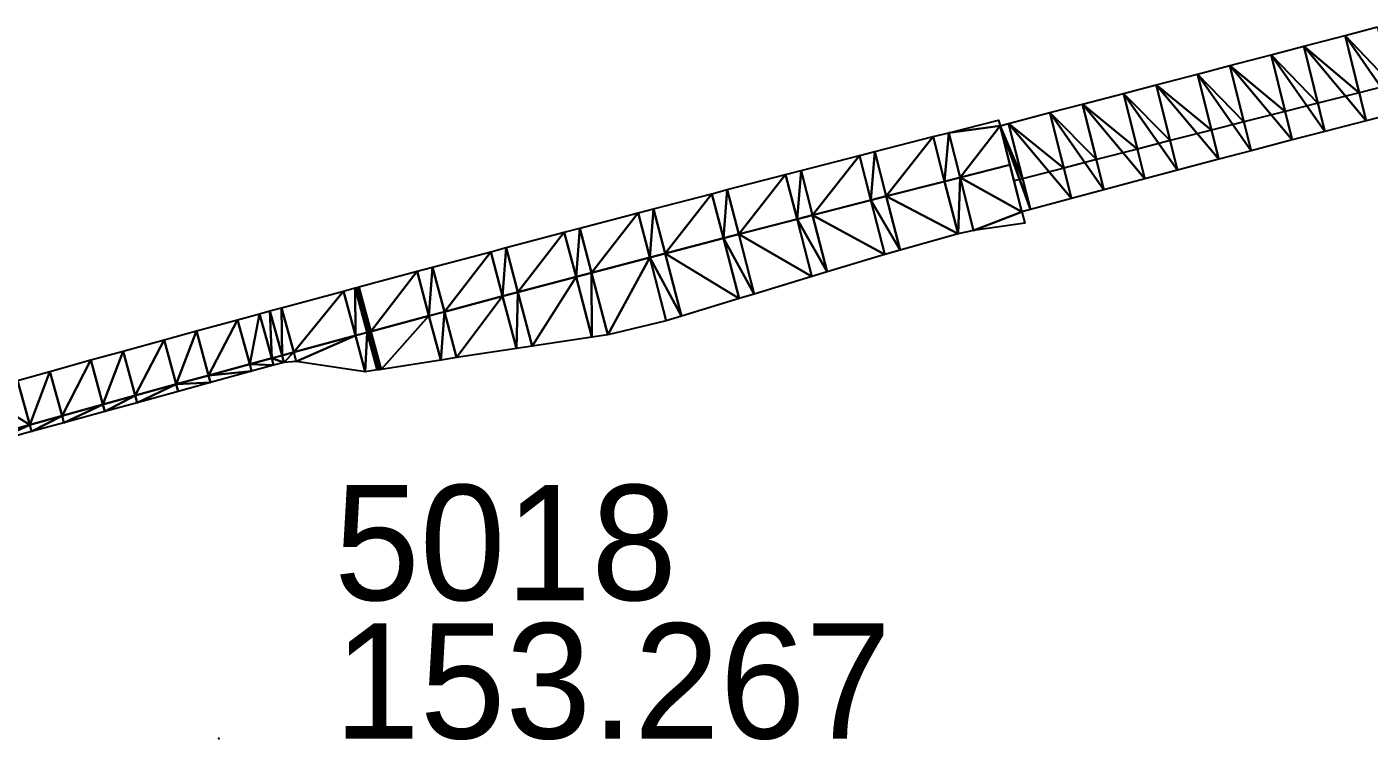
# Model space of a CAD drawing. Header units: metres. Extents: x 1882598 to 1885460, y 3171405 to 3171756.
# Drawn here: x 1883094.76 to 1883112.22, y 3171584.59 to 3171593.87 of the extents above; entities that cross this region are included whole.
import ezdxf

# ---------------------------------------------------------------- set-up
doc = ezdxf.new("R2010")
doc.units = ezdxf.units.M
doc.header["$MEASUREMENT"] = 0
doc.layers.add('pntelev', color=2, linetype='Continuous')
doc.layers.add('pntno', color=3, linetype='Continuous')
doc.layers.add('Triangles surfaces projet', color=7, linetype='Continuous', true_color=0x848484)

msp = doc.modelspace()

# ---------------------------------------------------------------- linework, layer by layer
msp.add_point((1883097.254, 3171584.614, 153.267))
at = {"layer": 'Triangles surfaces projet'}
for points in [[(1883112.334, 3171593.874, 151.741), (1883112.607, 3171592.76, 151.712), (1883111.911, 3171593.763, 151.746), (1883112.334, 3171593.874, 151.741)], [(1883112.334, 3171593.874, 152.091), (1883112.518, 3171593.124, 152.071), (1883111.911, 3171593.763, 152.096), (1883112.334, 3171593.874, 152.091)], [(1883111.373, 3171593.622, 151.752), (1883111.911, 3171593.763, 151.746), (1883112.184, 3171592.651, 151.717), (1883111.373, 3171593.622, 151.752)], [(1883111.911, 3171593.763, 152.096), (1883112.094, 3171593.017, 152.076), (1883111.373, 3171593.622, 152.102), (1883111.911, 3171593.763, 152.096)], [(1883112.184, 3171592.651, 151.717), (1883111.911, 3171593.763, 151.746), (1883112.607, 3171592.76, 151.712), (1883112.184, 3171592.651, 151.717)], [(1883112.518, 3171593.124, 152.071), (1883112.094, 3171593.017, 152.076), (1883111.911, 3171593.763, 152.096), (1883112.518, 3171593.124, 152.071)], [(1883111.224, 3171592.402, 151.728), (1883110.413, 3171593.37, 151.763), (1883110.95, 3171593.511, 151.757), (1883111.224, 3171592.402, 151.728)], [(1883110.95, 3171593.511, 152.107), (1883111.132, 3171592.774, 152.087), (1883110.413, 3171593.37, 152.113), (1883110.95, 3171593.511, 152.107)], [(1883111.647, 3171592.512, 151.723), (1883110.95, 3171593.511, 151.757), (1883111.373, 3171593.622, 151.752), (1883111.647, 3171592.512, 151.723)], [(1883111.373, 3171593.622, 152.102), (1883111.556, 3171592.882, 152.082), (1883110.95, 3171593.511, 152.107), (1883111.373, 3171593.622, 152.102)], [(1883111.224, 3171592.402, 151.728), (1883110.95, 3171593.511, 151.757), (1883111.647, 3171592.512, 151.723), (1883111.224, 3171592.402, 151.728)], [(1883111.556, 3171592.882, 152.082), (1883111.132, 3171592.774, 152.087), (1883110.95, 3171593.511, 152.107), (1883111.556, 3171592.882, 152.082)], [(1883111.647, 3171592.512, 151.723), (1883111.373, 3171593.622, 151.752), (1883112.184, 3171592.651, 151.717), (1883111.647, 3171592.512, 151.723)], [(1883112.094, 3171593.017, 152.076), (1883111.556, 3171592.882, 152.082), (1883111.373, 3171593.622, 152.102), (1883112.094, 3171593.017, 152.076)], [(1883110.413, 3171593.37, 151.763), (1883110.688, 3171592.261, 151.734), (1883109.989, 3171593.26, 151.768), (1883110.413, 3171593.37, 151.763)], [(1883110.413, 3171593.37, 152.113), (1883110.594, 3171592.638, 152.094), (1883109.989, 3171593.26, 152.118), (1883110.413, 3171593.37, 152.113)], [(1883110.413, 3171593.37, 151.763), (1883111.224, 3171592.402, 151.728), (1883110.688, 3171592.261, 151.734), (1883110.413, 3171593.37, 151.763)], [(1883111.132, 3171592.774, 152.087), (1883110.594, 3171592.638, 152.094), (1883110.413, 3171593.37, 152.113), (1883111.132, 3171592.774, 152.087)], [(1883109.73, 3171592.009, 151.745), (1883109.029, 3171593.008, 151.779), (1883109.452, 3171593.119, 151.774), (1883109.73, 3171592.009, 151.745)], [(1883109.452, 3171593.119, 152.124), (1883109.634, 3171592.393, 152.105), (1883109.029, 3171593.008, 152.129), (1883109.452, 3171593.119, 152.124)], [(1883109.452, 3171593.119, 151.774), (1883109.989, 3171593.26, 151.768), (1883110.266, 3171592.15, 151.739), (1883109.452, 3171593.119, 151.774)], [(1883109.989, 3171593.26, 152.118), (1883110.171, 3171592.53, 152.099), (1883109.452, 3171593.119, 152.124), (1883109.989, 3171593.26, 152.118)], [(1883109.73, 3171592.009, 151.745), (1883109.452, 3171593.119, 151.774), (1883110.266, 3171592.15, 151.739), (1883109.73, 3171592.009, 151.745)], [(1883110.171, 3171592.53, 152.099), (1883109.634, 3171592.393, 152.105), (1883109.452, 3171593.119, 152.124), (1883110.171, 3171592.53, 152.099)], [(1883109.989, 3171593.26, 151.768), (1883110.688, 3171592.261, 151.734), (1883110.266, 3171592.15, 151.739), (1883109.989, 3171593.26, 151.768)], [(1883110.594, 3171592.638, 152.094), (1883110.171, 3171592.53, 152.099), (1883109.989, 3171593.26, 152.118), (1883110.594, 3171592.638, 152.094)], [(1883109.029, 3171593.008, 151.779), (1883109.307, 3171591.897, 151.75), (1883108.492, 3171592.867, 151.785), (1883109.029, 3171593.008, 151.779)], [(1883109.029, 3171593.008, 152.129), (1883109.211, 3171592.284, 152.11), (1883108.492, 3171592.867, 152.135), (1883109.029, 3171593.008, 152.129)], [(1883109.307, 3171591.897, 151.75), (1883109.029, 3171593.008, 151.779), (1883109.73, 3171592.009, 151.745), (1883109.307, 3171591.897, 151.75)], [(1883109.634, 3171592.393, 152.105), (1883109.211, 3171592.284, 152.11), (1883109.029, 3171593.008, 152.129), (1883109.634, 3171592.393, 152.105)], [(1883108.492, 3171592.867, 151.785), (1883108.772, 3171591.754, 151.756), (1883108.069, 3171592.757, 151.79), (1883108.492, 3171592.867, 151.785)], [(1883108.492, 3171592.867, 152.135), (1883108.674, 3171592.146, 152.116), (1883108.069, 3171592.757, 152.14), (1883108.492, 3171592.867, 152.135)], [(1883108.772, 3171591.754, 151.756), (1883108.492, 3171592.867, 151.785), (1883109.307, 3171591.897, 151.75), (1883108.772, 3171591.754, 151.756)], [(1883109.211, 3171592.284, 152.11), (1883108.674, 3171592.146, 152.116), (1883108.492, 3171592.867, 152.135), (1883109.211, 3171592.284, 152.11)], [(1883107.421, 3171592.587, 151.798), (1883106.753, 3171592.496, 152.273), (1883107.402, 3171592.661, 152.265), (1883107.421, 3171592.587, 151.798)], [(1883106.753, 3171592.496, 152.273), (1883107.421, 3171592.587, 151.798), (1883106.901, 3171591.915, 152.249), (1883106.753, 3171592.496, 152.273)], [(1883106.901, 3171591.915, 152.249), (1883107.421, 3171592.587, 151.798), (1883107.55, 3171592.079, 152.241), (1883106.901, 3171591.915, 152.249)], [(1883107.421, 3171592.587, 151.798), (1883107.532, 3171592.616, 151.796), (1883107.815, 3171591.498, 151.767), (1883107.421, 3171592.587, 151.798)], [(1883107.714, 3171591.897, 152.127), (1883107.421, 3171592.587, 152.148), (1883107.532, 3171592.616, 152.146), (1883107.714, 3171591.897, 152.127)], [(1883107.704, 3171591.468, 151.768), (1883107.55, 3171592.079, 152.241), (1883107.421, 3171592.587, 151.798), (1883107.704, 3171591.468, 151.768)], [(1883107.421, 3171592.587, 151.798), (1883107.815, 3171591.498, 151.767), (1883107.704, 3171591.468, 151.768), (1883107.421, 3171592.587, 151.798)], [(1883107.603, 3171591.868, 152.129), (1883107.421, 3171592.587, 152.148), (1883107.714, 3171591.897, 152.127), (1883107.603, 3171591.868, 152.129)], [(1883107.532, 3171592.616, 151.796), (1883108.069, 3171592.757, 151.79), (1883108.35, 3171591.642, 151.761), (1883107.532, 3171592.616, 151.796)], [(1883108.069, 3171592.757, 152.14), (1883108.251, 3171592.036, 152.121), (1883107.532, 3171592.616, 152.146), (1883108.069, 3171592.757, 152.14)], [(1883107.815, 3171591.498, 151.767), (1883107.532, 3171592.616, 151.796), (1883108.35, 3171591.642, 151.761), (1883107.815, 3171591.498, 151.767)], [(1883108.251, 3171592.036, 152.121), (1883107.714, 3171591.897, 152.127), (1883107.532, 3171592.616, 152.146), (1883108.251, 3171592.036, 152.121)], [(1883108.35, 3171591.642, 151.761), (1883108.069, 3171592.757, 151.79), (1883108.772, 3171591.754, 151.756), (1883108.35, 3171591.642, 151.761)], [(1883108.674, 3171592.146, 152.116), (1883108.251, 3171592.036, 152.121), (1883108.069, 3171592.757, 152.14), (1883108.674, 3171592.146, 152.116)], [(1883105.792, 3171592.251, 152.284), (1883106.552, 3171592.445, 152.275), (1883105.94, 3171591.67, 152.26), (1883105.792, 3171592.251, 152.284)], [(1883106.552, 3171592.445, 152.275), (1883106.7, 3171591.863, 152.251), (1883105.94, 3171591.67, 152.26), (1883106.552, 3171592.445, 152.275)], [(1883106.7, 3171591.863, 152.251), (1883106.552, 3171592.445, 152.275), (1883106.753, 3171592.496, 152.273), (1883106.7, 3171591.863, 152.251)], [(1883106.7, 3171591.863, 152.251), (1883106.753, 3171592.496, 152.273), (1883106.901, 3171591.915, 152.249), (1883106.7, 3171591.863, 152.251)], [(1883105.792, 3171592.251, 152.284), (1883105.739, 3171591.618, 152.263), (1883105.59, 3171592.199, 152.287), (1883105.792, 3171592.251, 152.284)], [(1883105.739, 3171591.618, 152.263), (1883105.792, 3171592.251, 152.284), (1883105.94, 3171591.67, 152.26), (1883105.739, 3171591.618, 152.263)], [(1883104.98, 3171591.423, 152.272), (1883104.831, 3171592.004, 152.296), (1883105.59, 3171592.199, 152.287), (1883104.98, 3171591.423, 152.272)], [(1883104.98, 3171591.423, 152.272), (1883105.59, 3171592.199, 152.287), (1883105.739, 3171591.618, 152.263), (1883104.98, 3171591.423, 152.272)], [(1883107.704, 3171591.468, 151.768), (1883106.901, 3171591.915, 152.249), (1883107.55, 3171592.079, 152.241), (1883107.704, 3171591.468, 151.768)], [(1883104.021, 3171591.175, 152.284), (1883103.87, 3171591.756, 152.308), (1883104.63, 3171591.952, 152.298), (1883104.021, 3171591.175, 152.284)], [(1883104.021, 3171591.175, 152.284), (1883104.63, 3171591.952, 152.298), (1883104.78, 3171591.371, 152.274), (1883104.021, 3171591.175, 152.284)], [(1883104.831, 3171592.004, 152.296), (1883104.78, 3171591.371, 152.274), (1883104.63, 3171591.952, 152.298), (1883104.831, 3171592.004, 152.296)], [(1883104.78, 3171591.371, 152.274), (1883104.831, 3171592.004, 152.296), (1883104.98, 3171591.423, 152.272), (1883104.78, 3171591.371, 152.274)], [(1883106.7, 3171591.863, 152.251), (1883106.901, 3171591.915, 152.249), (1883106.874, 3171591.181, 151.776), (1883106.7, 3171591.863, 152.251)], [(1883106.874, 3171591.181, 151.776), (1883106.901, 3171591.915, 152.249), (1883107.076, 3171591.225, 151.768), (1883106.874, 3171591.181, 151.776)], [(1883107.704, 3171591.468, 151.768), (1883107.076, 3171591.225, 151.768), (1883106.901, 3171591.915, 152.249), (1883107.704, 3171591.468, 151.768)], [(1883103.669, 3171591.703, 152.31), (1883103.87, 3171591.756, 152.308), (1883103.82, 3171591.123, 152.286), (1883103.669, 3171591.703, 152.31)], [(1883103.87, 3171591.756, 152.308), (1883104.021, 3171591.175, 152.284), (1883103.82, 3171591.123, 152.286), (1883103.87, 3171591.756, 152.308)], [(1883106.874, 3171591.181, 151.776), (1883105.94, 3171591.67, 152.26), (1883106.7, 3171591.863, 152.251), (1883106.874, 3171591.181, 151.776)], [(1883103.062, 3171590.925, 152.296), (1883102.91, 3171591.506, 152.32), (1883103.669, 3171591.703, 152.31), (1883103.062, 3171590.925, 152.296)], [(1883103.062, 3171590.925, 152.296), (1883103.669, 3171591.703, 152.31), (1883103.82, 3171591.123, 152.286), (1883103.062, 3171590.925, 152.296)], [(1883105.921, 3171590.91, 151.77), (1883104.98, 3171591.423, 152.272), (1883105.739, 3171591.618, 152.263), (1883105.921, 3171590.91, 151.77)], [(1883106.12, 3171590.97, 151.773), (1883105.739, 3171591.618, 152.263), (1883105.94, 3171591.67, 152.26), (1883106.12, 3171590.97, 151.773)], [(1883105.921, 3171590.91, 151.77), (1883105.739, 3171591.618, 152.263), (1883106.12, 3171590.97, 151.773), (1883105.921, 3171590.91, 151.77)], [(1883106.12, 3171590.97, 151.773), (1883105.94, 3171591.67, 152.26), (1883106.874, 3171591.181, 151.776), (1883106.12, 3171590.97, 151.773)], [(1883102.71, 3171591.453, 152.322), (1883102.104, 3171590.674, 152.308), (1883101.951, 3171591.254, 152.332), (1883102.71, 3171591.453, 152.322)], [(1883102.104, 3171590.674, 152.308), (1883102.71, 3171591.453, 152.322), (1883102.862, 3171590.873, 152.298), (1883102.104, 3171590.674, 152.308)], [(1883102.71, 3171591.453, 152.322), (1883102.91, 3171591.506, 152.32), (1883102.862, 3171590.873, 152.298), (1883102.71, 3171591.453, 152.322)], [(1883102.862, 3171590.873, 152.298), (1883102.91, 3171591.506, 152.32), (1883103.062, 3171590.925, 152.296), (1883102.862, 3171590.873, 152.298)], [(1883104.78, 3171591.371, 152.274), (1883104.972, 3171590.624, 151.755), (1883104.021, 3171591.175, 152.284), (1883104.78, 3171591.371, 152.274)], [(1883105.171, 3171590.684, 151.759), (1883104.78, 3171591.371, 152.274), (1883104.98, 3171591.423, 152.272), (1883105.171, 3171590.684, 151.759)], [(1883105.171, 3171590.684, 151.759), (1883104.972, 3171590.624, 151.755), (1883104.78, 3171591.371, 152.274), (1883105.171, 3171590.684, 151.759)], [(1883105.921, 3171590.91, 151.77), (1883105.171, 3171590.684, 151.759), (1883104.98, 3171591.423, 152.272), (1883105.921, 3171590.91, 151.77)], [(1883107.076, 3171591.225, 151.768), (1883107.704, 3171591.468, 151.768), (1883107.742, 3171591.319, 151.711), (1883107.076, 3171591.225, 151.768)], [(1883101.75, 3171591.201, 152.334), (1883101.146, 3171590.421, 152.32), (1883100.993, 3171591.001, 152.344), (1883101.75, 3171591.201, 152.334)], [(1883101.903, 3171590.621, 152.31), (1883101.146, 3171590.421, 152.32), (1883101.75, 3171591.201, 152.334), (1883101.903, 3171590.621, 152.31)], [(1883101.951, 3171591.254, 152.332), (1883101.903, 3171590.621, 152.31), (1883101.75, 3171591.201, 152.334), (1883101.951, 3171591.254, 152.332)], [(1883102.104, 3171590.674, 152.308), (1883101.903, 3171590.621, 152.31), (1883101.951, 3171591.254, 152.332), (1883102.104, 3171590.674, 152.308)], [(1883103.82, 3171591.123, 152.286), (1883104.024, 3171590.337, 151.741), (1883103.062, 3171590.925, 152.296), (1883103.82, 3171591.123, 152.286)], [(1883104.223, 3171590.397, 151.744), (1883103.82, 3171591.123, 152.286), (1883104.021, 3171591.175, 152.284), (1883104.223, 3171590.397, 151.744)], [(1883104.024, 3171590.337, 151.741), (1883103.82, 3171591.123, 152.286), (1883104.223, 3171590.397, 151.744), (1883104.024, 3171590.337, 151.741)], [(1883104.021, 3171591.175, 152.284), (1883104.972, 3171590.624, 151.755), (1883104.223, 3171590.397, 151.744), (1883104.021, 3171591.175, 152.284)], [(1883100.189, 3171590.166, 152.332), (1883100.034, 3171590.746, 152.356), (1883100.792, 3171590.948, 152.347), (1883100.189, 3171590.166, 152.332)], [(1883100.946, 3171590.368, 152.323), (1883100.189, 3171590.166, 152.332), (1883100.792, 3171590.948, 152.347), (1883100.946, 3171590.368, 152.323)], [(1883100.792, 3171590.948, 152.347), (1883100.993, 3171591.001, 152.344), (1883100.946, 3171590.368, 152.323), (1883100.792, 3171590.948, 152.347)], [(1883101.146, 3171590.421, 152.32), (1883100.946, 3171590.368, 152.323), (1883100.993, 3171591.001, 152.344), (1883101.146, 3171590.421, 152.32)], [(1883102.104, 3171590.674, 152.308), (1883102.862, 3171590.873, 152.298), (1883102.316, 3171589.867, 151.749), (1883102.104, 3171590.674, 152.308)], [(1883102.316, 3171589.867, 151.749), (1883102.862, 3171590.873, 152.298), (1883103.077, 3171590.05, 151.728), (1883102.316, 3171589.867, 151.749)], [(1883103.062, 3171590.925, 152.296), (1883103.275, 3171590.11, 151.731), (1883102.862, 3171590.873, 152.298), (1883103.062, 3171590.925, 152.296)], [(1883103.077, 3171590.05, 151.728), (1883102.862, 3171590.873, 152.298), (1883103.275, 3171590.11, 151.731), (1883103.077, 3171590.05, 151.728)], [(1883103.275, 3171590.11, 151.731), (1883103.062, 3171590.925, 152.296), (1883104.024, 3171590.337, 151.741), (1883103.275, 3171590.11, 151.731)], [(1883099.834, 3171590.693, 152.359), (1883099.233, 3171589.91, 152.345), (1883099.077, 3171590.49, 152.369), (1883099.834, 3171590.693, 152.359)], [(1883099.233, 3171589.91, 152.345), (1883099.834, 3171590.693, 152.359), (1883099.989, 3171590.113, 152.335), (1883099.233, 3171589.91, 152.345)], [(1883100.034, 3171590.746, 152.356), (1883099.989, 3171590.113, 152.335), (1883099.834, 3171590.693, 152.359), (1883100.034, 3171590.746, 152.356)], [(1883100.034, 3171590.746, 152.356), (1883100.189, 3171590.166, 152.332), (1883099.989, 3171590.113, 152.335), (1883100.034, 3171590.746, 152.356)], [(1883102.104, 3171590.674, 152.308), (1883102.11, 3171589.837, 151.767), (1883101.903, 3171590.621, 152.31), (1883102.104, 3171590.674, 152.308)], [(1883102.316, 3171589.867, 151.749), (1883102.11, 3171589.837, 151.767), (1883102.104, 3171590.674, 152.308), (1883102.316, 3171589.867, 151.749)], [(1883101.146, 3171590.421, 152.32), (1883101.903, 3171590.621, 152.31), (1883101.332, 3171589.72, 151.836), (1883101.146, 3171590.421, 152.32)], [(1883101.332, 3171589.72, 151.836), (1883101.903, 3171590.621, 152.31), (1883102.11, 3171589.837, 151.767), (1883101.332, 3171589.72, 151.836)], [(1883098.229, 3171589.639, 152.358), (1883098.072, 3171590.218, 152.382), (1883098.877, 3171590.436, 152.371), (1883098.229, 3171589.639, 152.358)], [(1883099.033, 3171589.856, 152.347), (1883098.229, 3171589.639, 152.358), (1883098.877, 3171590.436, 152.371), (1883099.033, 3171589.856, 152.347)], [(1883099.029, 3171590.477, 152.369), (1883099.033, 3171589.856, 152.347), (1883098.877, 3171590.436, 152.371), (1883099.029, 3171590.477, 152.369)], [(1883099.185, 3171589.897, 152.345), (1883099.029, 3171590.477, 152.369), (1883099.053, 3171590.483, 152.369), (1883099.185, 3171589.897, 152.345)], [(1883099.185, 3171589.897, 152.345), (1883099.033, 3171589.856, 152.347), (1883099.029, 3171590.477, 152.369), (1883099.185, 3171589.897, 152.345)], [(1883099.077, 3171590.49, 152.369), (1883099.233, 3171589.91, 152.345), (1883099.053, 3171590.483, 152.369), (1883099.077, 3171590.49, 152.369)], [(1883099.053, 3171590.483, 152.369), (1883099.233, 3171589.91, 152.345), (1883099.209, 3171589.904, 152.345), (1883099.053, 3171590.483, 152.369)], [(1883099.209, 3171589.904, 152.345), (1883099.185, 3171589.897, 152.345), (1883099.053, 3171590.483, 152.369), (1883099.209, 3171589.904, 152.345)], [(1883100.348, 3171589.57, 151.92), (1883100.189, 3171590.166, 152.332), (1883100.946, 3171590.368, 152.323), (1883100.348, 3171589.57, 151.92)], [(1883100.348, 3171589.57, 151.92), (1883100.946, 3171590.368, 152.323), (1883101.126, 3171589.689, 151.853), (1883100.348, 3171589.57, 151.92)], [(1883100.946, 3171590.368, 152.323), (1883101.146, 3171590.421, 152.32), (1883101.126, 3171589.689, 151.853), (1883100.946, 3171590.368, 152.323)], [(1883101.126, 3171589.689, 151.853), (1883101.146, 3171590.421, 152.32), (1883101.332, 3171589.72, 151.836), (1883101.126, 3171589.689, 151.853)], [(1883097.656, 3171589.484, 152.365), (1883097.498, 3171590.063, 152.389), (1883097.785, 3171590.141, 152.385), (1883097.656, 3171589.484, 152.365)], [(1883097.785, 3171590.141, 152.385), (1883097.942, 3171589.562, 152.361), (1883097.656, 3171589.484, 152.365), (1883097.785, 3171590.141, 152.385)], [(1883097.942, 3171589.562, 152.361), (1883097.785, 3171590.141, 152.385), (1883097.92, 3171590.177, 152.384), (1883097.942, 3171589.562, 152.361)], [(1883097.92, 3171590.177, 152.384), (1883098.072, 3171590.218, 152.382), (1883098.077, 3171589.598, 152.36), (1883097.92, 3171590.177, 152.384)], [(1883098.077, 3171589.598, 152.36), (1883097.942, 3171589.562, 152.361), (1883097.92, 3171590.177, 152.384), (1883098.077, 3171589.598, 152.36)], [(1883098.229, 3171589.639, 152.358), (1883098.077, 3171589.598, 152.36), (1883098.072, 3171590.218, 152.382), (1883098.229, 3171589.639, 152.358)], [(1883100.189, 3171590.166, 152.332), (1883100.142, 3171589.538, 151.938), (1883099.989, 3171590.113, 152.335), (1883100.189, 3171590.166, 152.332)], [(1883100.142, 3171589.538, 151.938), (1883100.189, 3171590.166, 152.332), (1883100.348, 3171589.57, 151.92), (1883100.142, 3171589.538, 151.938)], [(1883097.498, 3171590.063, 152.389), (1883097.122, 3171589.338, 152.372), (1883096.964, 3171589.917, 152.396), (1883097.498, 3171590.063, 152.389)], [(1883097.122, 3171589.338, 152.372), (1883097.498, 3171590.063, 152.389), (1883097.656, 3171589.484, 152.365), (1883097.122, 3171589.338, 152.372)], [(1883099.365, 3171589.416, 152.004), (1883099.233, 3171589.91, 152.345), (1883099.989, 3171590.113, 152.335), (1883099.365, 3171589.416, 152.004)], [(1883099.365, 3171589.416, 152.004), (1883099.989, 3171590.113, 152.335), (1883100.142, 3171589.538, 151.938), (1883099.365, 3171589.416, 152.004)], [(1883096.167, 3171589.076, 152.385), (1883096.008, 3171589.655, 152.409), (1883096.542, 3171589.802, 152.402), (1883096.167, 3171589.076, 152.385)], [(1883096.701, 3171589.223, 152.378), (1883096.167, 3171589.076, 152.385), (1883096.542, 3171589.802, 152.402), (1883096.701, 3171589.223, 152.378)], [(1883096.542, 3171589.802, 152.402), (1883096.964, 3171589.917, 152.396), (1883096.701, 3171589.223, 152.378), (1883096.542, 3171589.802, 152.402)], [(1883097.122, 3171589.338, 152.372), (1883096.701, 3171589.223, 152.378), (1883096.964, 3171589.917, 152.396), (1883097.122, 3171589.338, 152.372)], [(1883098.262, 3171589.518, 152.274), (1883098.229, 3171589.639, 152.358), (1883099.033, 3171589.856, 152.347), (1883098.262, 3171589.518, 152.274)], [(1883098.262, 3171589.518, 152.274), (1883099.033, 3171589.856, 152.347), (1883099.16, 3171589.384, 152.021), (1883098.262, 3171589.518, 152.274)], [(1883099.185, 3171589.897, 152.345), (1883099.16, 3171589.384, 152.021), (1883099.033, 3171589.856, 152.347), (1883099.185, 3171589.897, 152.345)], [(1883099.185, 3171589.897, 152.345), (1883099.316, 3171589.409, 152.008), (1883099.16, 3171589.384, 152.021), (1883099.185, 3171589.897, 152.345)], [(1883099.316, 3171589.409, 152.008), (1883099.185, 3171589.897, 152.345), (1883099.209, 3171589.904, 152.345), (1883099.316, 3171589.409, 152.008)], [(1883099.341, 3171589.413, 152.006), (1883099.209, 3171589.904, 152.345), (1883099.233, 3171589.91, 152.345), (1883099.341, 3171589.413, 152.006)], [(1883099.316, 3171589.409, 152.008), (1883099.209, 3171589.904, 152.345), (1883099.341, 3171589.413, 152.006), (1883099.316, 3171589.409, 152.008)], [(1883099.365, 3171589.416, 152.004), (1883099.341, 3171589.413, 152.006), (1883099.233, 3171589.91, 152.345), (1883099.365, 3171589.416, 152.004)], [(1883095.587, 3171589.539, 152.415), (1883096.008, 3171589.655, 152.409), (1883095.747, 3171588.96, 152.391), (1883095.587, 3171589.539, 152.415)], [(1883096.167, 3171589.076, 152.385), (1883095.747, 3171588.96, 152.391), (1883096.008, 3171589.655, 152.409), (1883096.167, 3171589.076, 152.385)], [(1883098.077, 3171589.598, 152.36), (1883098.229, 3171589.639, 152.358), (1883098.101, 3171589.507, 152.297), (1883098.077, 3171589.598, 152.36)], [(1883098.229, 3171589.639, 152.358), (1883098.262, 3171589.518, 152.274), (1883098.101, 3171589.507, 152.297), (1883098.229, 3171589.639, 152.358)], [(1883095.214, 3171588.813, 152.398), (1883095.053, 3171589.391, 152.422), (1883095.587, 3171589.539, 152.415), (1883095.214, 3171588.813, 152.398)], [(1883095.214, 3171588.813, 152.398), (1883095.587, 3171589.539, 152.415), (1883095.747, 3171588.96, 152.391), (1883095.214, 3171588.813, 152.398)], [(1883097.122, 3171589.338, 152.372), (1883097.656, 3171589.484, 152.365), (1883097.681, 3171589.392, 152.302), (1883097.122, 3171589.338, 152.372)], [(1883097.942, 3171589.562, 152.361), (1883097.967, 3171589.471, 152.299), (1883097.656, 3171589.484, 152.365), (1883097.942, 3171589.562, 152.361)], [(1883097.681, 3171589.392, 152.302), (1883097.656, 3171589.484, 152.365), (1883097.967, 3171589.471, 152.299), (1883097.681, 3171589.392, 152.302)], [(1883098.101, 3171589.507, 152.297), (1883097.942, 3171589.562, 152.361), (1883098.077, 3171589.598, 152.36), (1883098.101, 3171589.507, 152.297)], [(1883098.101, 3171589.507, 152.297), (1883097.967, 3171589.471, 152.299), (1883097.942, 3171589.562, 152.361), (1883098.101, 3171589.507, 152.297)], [(1883094.099, 3171589.125, 152.434), (1883094.633, 3171589.274, 152.427), (1883094.793, 3171588.696, 152.403), (1883094.099, 3171589.125, 152.434)], [(1883095.053, 3171589.391, 152.422), (1883094.793, 3171588.696, 152.403), (1883094.633, 3171589.274, 152.427), (1883095.053, 3171589.391, 152.422)], [(1883094.793, 3171588.696, 152.403), (1883095.053, 3171589.391, 152.422), (1883095.214, 3171588.813, 152.398), (1883094.793, 3171588.696, 152.403)], [(1883097.122, 3171589.338, 152.372), (1883097.147, 3171589.245, 152.308), (1883096.701, 3171589.223, 152.378), (1883097.122, 3171589.338, 152.372)], [(1883097.147, 3171589.245, 152.308), (1883097.122, 3171589.338, 152.372), (1883097.681, 3171589.392, 152.302), (1883097.147, 3171589.245, 152.308)], [(1883094.26, 3171588.547, 152.41), (1883094.099, 3171589.125, 152.434), (1883094.793, 3171588.696, 152.403), (1883094.26, 3171588.547, 152.41)], [(1883096.193, 3171588.983, 152.321), (1883096.167, 3171589.076, 152.385), (1883096.701, 3171589.223, 152.378), (1883096.193, 3171588.983, 152.321)], [(1883096.727, 3171589.129, 152.313), (1883096.193, 3171588.983, 152.321), (1883096.701, 3171589.223, 152.378), (1883096.727, 3171589.129, 152.313)], [(1883096.701, 3171589.223, 152.378), (1883097.147, 3171589.245, 152.308), (1883096.727, 3171589.129, 152.313), (1883096.701, 3171589.223, 152.378)], [(1883095.239, 3171588.723, 152.335), (1883095.214, 3171588.813, 152.398), (1883095.747, 3171588.96, 152.391), (1883095.239, 3171588.723, 152.335)], [(1883095.747, 3171588.96, 152.391), (1883095.772, 3171588.869, 152.327), (1883095.239, 3171588.723, 152.335), (1883095.747, 3171588.96, 152.391)], [(1883095.747, 3171588.96, 152.391), (1883096.167, 3171589.076, 152.385), (1883095.772, 3171588.869, 152.327), (1883095.747, 3171588.96, 152.391)], [(1883096.167, 3171589.076, 152.385), (1883096.193, 3171588.983, 152.321), (1883095.772, 3171588.869, 152.327), (1883096.167, 3171589.076, 152.385)], [(1883094.818, 3171588.607, 152.342), (1883094.793, 3171588.696, 152.403), (1883095.214, 3171588.813, 152.398), (1883094.818, 3171588.607, 152.342)], [(1883095.214, 3171588.813, 152.398), (1883095.239, 3171588.723, 152.335), (1883094.818, 3171588.607, 152.342), (1883095.214, 3171588.813, 152.398)], [(1883094.793, 3171588.696, 152.403), (1883094.285, 3171588.46, 152.35), (1883094.26, 3171588.547, 152.41), (1883094.793, 3171588.696, 152.403)], [(1883094.818, 3171588.607, 152.342), (1883094.285, 3171588.46, 152.35), (1883094.793, 3171588.696, 152.403), (1883094.818, 3171588.607, 152.342)]]:
    msp.add_3dface(points, dxfattribs=at)

# ---------------------------------------------------------------- texts
at = {"layer": 'pntelev'}
msp.add_text('153.267', height=1.5, dxfattribs=at).set_placement((1883098.754, 3171584.614, 153.267))
at = {"layer": 'pntno'}
msp.add_text('5018', height=1.5, dxfattribs=at).set_placement((1883098.754, 3171586.414, 153.267))

doc.saveas('drawing.dxf')
